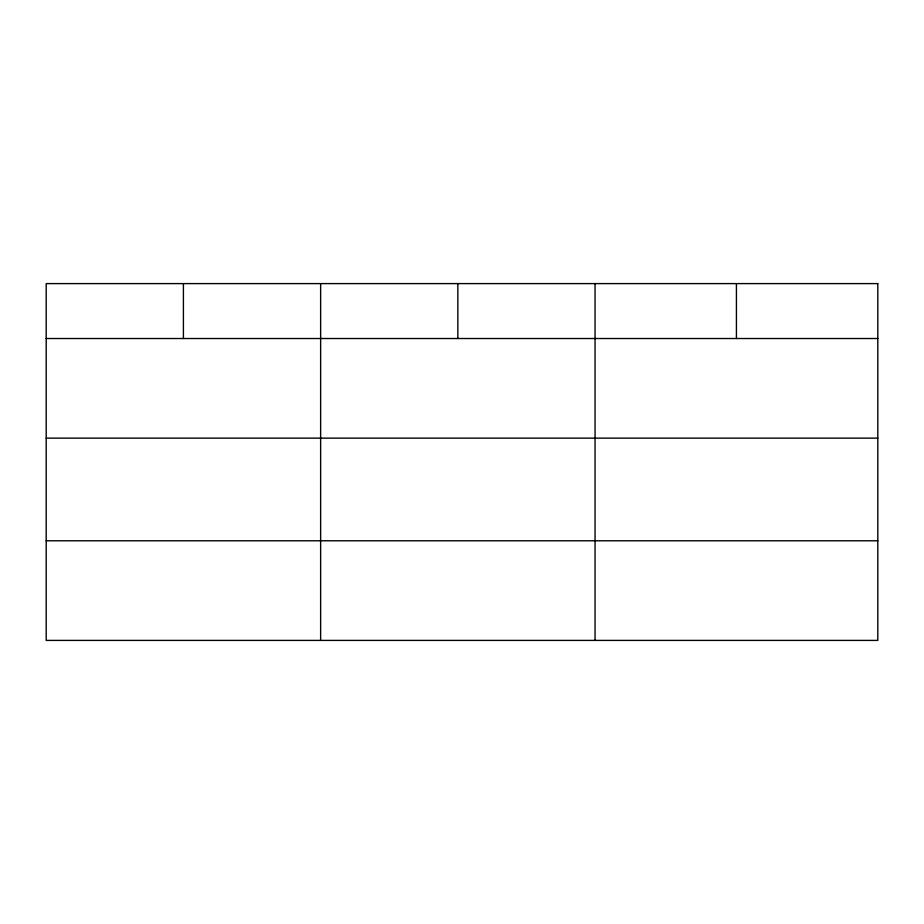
<?xml version="1.0" encoding="UTF-8"?>
<svg xmlns="http://www.w3.org/2000/svg" width="924" height="924" viewBox="0 0 924 924"><rect width="100%" height="100%" fill="white"/><g stroke="black" fill="none" stroke-linecap="round" stroke-linejoin="round"><path stroke-width="1.39" d="M46.2 338.519L877.8 338.519M46.2 438.138L877.8 438.138M46.2 540.783L877.8 540.783M736.428 283.599L736.428 338.519M595.056 283.599L595.056 640.401M457.842 283.599L457.842 338.519M320.628 283.599L320.628 640.401M183.414 283.599L183.414 338.519M877.8 283.599L46.2 283.599L46.2 640.401L877.8 640.401L877.8 283.599"/></g></svg>
